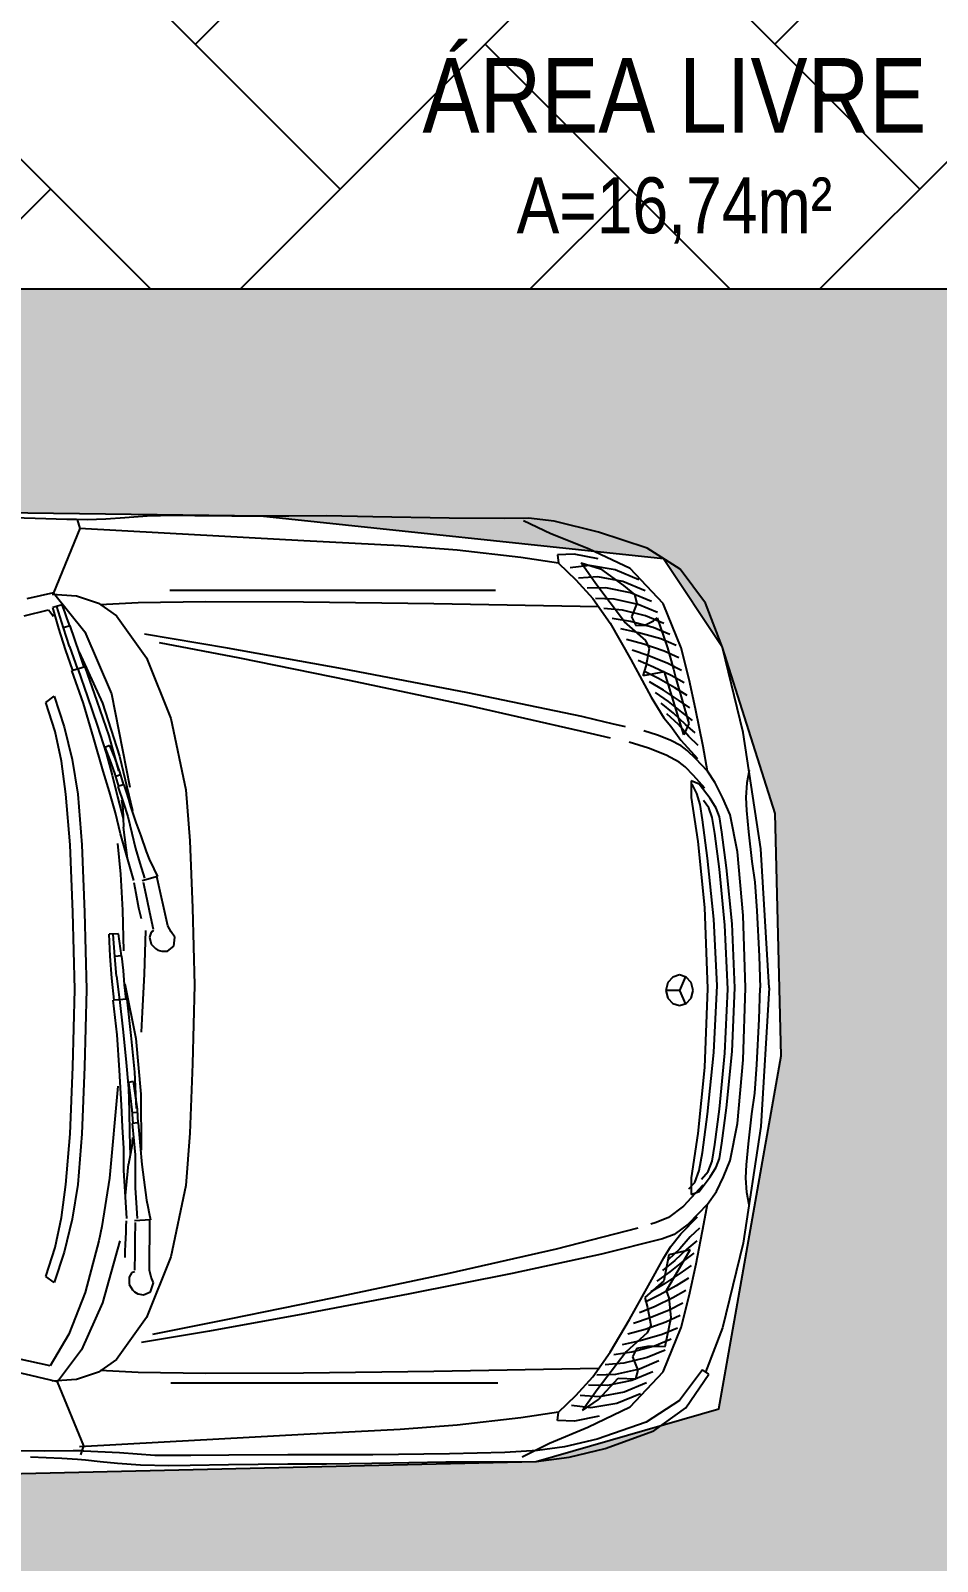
# Model space of a CAD drawing. Header units: millimetres. Extents: x 2718 to 3327, y 272 to 594.
# Drawn here: x 3064.474 to 3066.244, y 435.083 to 438.071 of the extents above; entities that cross this region are included whole.
import ezdxf
from ezdxf.enums import TextEntityAlignment as Align

# ---------------------------------------------------------------- set-up
doc = ezdxf.new("R2010")
doc.units = ezdxf.units.MM
doc.header["$MEASUREMENT"] = 0
doc.layers.get('0').update_dxf_attribs({"linetype": 'CONTINUOUS'})
for name, color, linetype in [('COTA', 7, 'CONTINUOUS'), ('E-txt-g', 3, 'CONTINUOUS'), ('LAYER7', 4, 'CONTINUOUS')]:
    doc.layers.add(name, color=color, linetype=linetype)
doc.layers.add('E-Txt-W', color=7, linetype='CONTINUOUS', lineweight=20)
doc.styles.add('F2', font='ARIALN.TTF')
doc.styles.add('REG60', font='romans.shx', dxfattribs={"width": 0.8, "height": 0.15})
doc.styles.add('REG80', font='romans.shx', dxfattribs={"width": 0.8, "height": 0.2})

# ---------------------------------------------------------------- blocks, each defined once
blk = doc.blocks.new('TXT-AMB75')
at = {"layer": 'E-txt-g', "style": 'REG80', "width": 0.8, "flags": 8}
blk.add_attdef('TXT', text='', height=0.2, dxfattribs=at).set_placement((0.0055, 0.2964), align=Align.CENTER)
at = {"layer": 'E-Txt-W', "style": 'REG60', "width": 0.8, "flags": 8}
blk.add_attdef('TXT', text='', height=0.15, dxfattribs=at).set_placement((0.0055, 0.0271), align=Align.CENTER)
blk = doc.blocks.new('Austin Mini dessus')
at = {"color": 8, "flags": 128}
for points in [[(0.0842, 3.7922), (0.2332, 3.7952)], [(0.2332, 3.7952), (0.3237, 3.797)], [(0.3237, 3.797), (0.3971, 3.7966)], [(0.3971, 3.7966), (0.5088, 3.7962)], [(0.5088, 3.7962), (0.581, 3.797)], [(0.581, 3.797), (0.6212, 3.7976)], [(0.6212, 3.7976), (0.674, 3.7963)], [(0.674, 3.7963), (0.7177, 3.7934)], [(0.8924, 3.7915), (1.0016, 3.7949)], [(-0.302, 3.7337), (-0.2069, 3.765)], [(-0.2069, 3.765), (-0.1204, 3.7865)], [(-0.1204, 3.7865), (-0.0703, 3.7926)], [(-0.114, 3.7617), (-0.0609, 3.787)], [(-0.0703, 3.7926), (-0.0241, 3.7916)], [(-0.0241, 3.7916), (0.0842, 3.7922)], [(0.6405, 3.7634), (0.8064, 3.7721)], [(0.7177, 3.7934), (0.7547, 3.7905)], [(0.7547, 3.7905), (0.7913, 3.7892)], [(0.7913, 3.7892), (0.8117, 3.7899)], [(0.8107, 3.7898), (0.8054, 3.7722)], [(0.8054, 3.7722), (0.8566, 3.6469)], [(0.8117, 3.7899), (0.831, 3.7901)], [(0.831, 3.7901), (0.8924, 3.7915)], [(-0.1874, 3.7324), (-0.114, 3.7617)], [(0.0688, 3.7297), (0.18, 3.7384)], [(0.18, 3.7384), (0.3684, 3.7483)], [(0.3684, 3.7483), (0.6405, 3.7634)], [(-0.3667, 3.6929), (-0.302, 3.7337)], [(-0.269, 3.694), (-0.1874, 3.7324)], [(-0.1734, 3.7051), (-0.2108, 3.6933)], [(-0.2065, 3.713), (-0.1595, 3.7223)], [(-0.2018, 3.6646), (-0.1734, 3.7051)], [(-0.1595, 3.7223), (-0.127, 3.7206)], [(-0.127, 3.7206), (-0.1288, 3.7047)], [(-0.1288, 3.7047), (-0.0554, 3.7158)], [(-0.0554, 3.7158), (0.0688, 3.7297)], [(-0.4163, 3.6266), (-0.3667, 3.6929)], [(-0.3332, 3.6261), (-0.269, 3.694)], [(-0.2862, 3.6722), (-0.24, 3.6915)], [(-0.2108, 3.6933), (-0.2557, 3.6613)], [(-0.2548, 3.669), (-0.2057, 3.6781)], [(-0.24, 3.6915), (-0.1897, 3.6999)], [(-0.2057, 3.6781), (-0.1684, 3.6754)], [(-0.1897, 3.6999), (-0.152, 3.6952)], [(-0.1288, 3.7047), (-0.1629, 3.672)], [(-0.3103, 3.6295), (-0.2696, 3.6465)], [(-0.2983, 3.6509), (-0.2548, 3.669)], [(-0.2557, 3.6613), (-0.2776, 3.6432)], [(-0.2696, 3.6465), (-0.2217, 3.6563)], [(-0.2582, 3.5904), (-0.2018, 3.6646)], [(-0.2217, 3.6563), (-0.1848, 3.6556)], [(-0.1629, 3.672), (-0.1958, 3.6357)], [(0.6296, 3.652), (-0.0059, 3.652)], [(0.8566, 3.6469), (0.7958, 3.5707)], [(0.8566, 3.6469), (0.909, 3.6348)], [(-0.4494, 3.54), (-0.4163, 3.6266)], [(-0.3686, 3.5396), (-0.3332, 3.6261)], [(-0.3224, 3.6082), (-0.2844, 3.624)], [(-0.2844, 3.624), (-0.2378, 3.6344)], [(-0.2776, 3.6432), (-0.2819, 3.6262)], [(-0.2819, 3.6262), (-0.2717, 3.5998)], [(-0.2538, 3.6126), (-0.2177, 3.6161)], [(-0.2378, 3.6344), (-0.2012, 3.6358)], [(-0.1958, 3.6357), (-0.2299, 3.5876)], [(-0.2069, 3.6195), (0.1144, 3.6255)], [(0.1144, 3.6255), (0.369, 3.6287)], [(0.369, 3.6287), (0.5603, 3.6292)], [(0.5603, 3.6292), (0.6914, 3.6273)], [(0.6914, 3.6273), (0.7656, 3.6231)], [(0.769, 3.6265), (0.7337, 3.6018)], [(0.8118, 3.6411), (0.769, 3.6265)], [(0.8596, 3.6444), (0.8118, 3.6411)], [(0.835, 3.6098), (0.8402, 3.6233)], [(0.8372, 3.5784), (0.8502, 3.6203)], [(0.8402, 3.6233), (0.8582, 3.6183)], [(0.8462, 3.577), (0.8582, 3.6183)], [(-0.3219, 3.5976), (-0.3417, 3.5395)], [(-0.3344, 3.5868), (-0.2992, 3.6015)], [(-0.3144, 3.5923), (-0.3219, 3.5976)], [(-0.2975, 3.5839), (-0.3144, 3.5923)], [(-0.3139, 3.579), (-0.2698, 3.5907)], [(-0.2994, 3.5535), (-0.2582, 3.5904)], [(-0.2992, 3.6015), (-0.2538, 3.6126)], [(-0.2717, 3.5998), (-0.28, 3.5832)], [(-0.2299, 3.5876), (-0.2701, 3.5169)], [(-0.2698, 3.5907), (-0.2341, 3.5963)], [(0.7337, 3.6018), (0.675, 3.5196)], [(0.8252, 3.5824), (0.8299, 3.5961)], [(0.8299, 3.5961), (0.835, 3.6098)], [(0.8604, 3.6051), (0.8577, 3.6008)], [(0.8634, 3.6093), (0.8604, 3.6051)], [(0.8666, 3.6133), (0.8634, 3.6093)], [(0.9143, 3.6021), (0.8666, 3.6133)], [(-0.3585, 3.5441), (-0.3287, 3.5566)], [(-0.3465, 3.5655), (-0.3139, 3.579)], [(-0.3287, 3.5566), (-0.2858, 3.5689)], [(-0.28, 3.5832), (-0.2975, 3.5839)], [(-0.2955, 3.5465), (-0.2617, 3.5558)], [(-0.2858, 3.5689), (-0.2505, 3.5765)], [(0.517, 3.5386), (0.6793, 3.5662)], [(0.7958, 3.5707), (0.7435, 3.4498)], [(0.8151, 3.5556), (0.8242, 3.5824)], [(0.8252, 3.5824), (0.8372, 3.5784)], [(0.8257, 3.5419), (0.8372, 3.5784)], [(0.8334, 3.5361), (0.8462, 3.577)], [(-0.4897, 3.3744), (-0.4494, 3.54)], [(-0.3843, 3.4776), (-0.3686, 3.5396)], [(-0.3639, 3.5197), (-0.3356, 3.5327)], [(-0.3417, 3.5395), (-0.3534, 3.4979)], [(-0.3356, 3.5327), (-0.2955, 3.5465)], [(-0.3066, 3.538), (-0.2994, 3.5535)], [(-0.3001, 3.5036), (-0.3066, 3.538)], [(-0.3051, 3.524), (-0.273, 3.5351)], [(0.2925, 3.4981), (0.517, 3.5386)], [(0.4929, 3.5192), (0.6502, 3.5491)], [(0.8067, 3.5309), (0.7615, 3.4315)], [(0.7972, 3.5019), (0.8063, 3.5287)], [(0.8063, 3.5287), (0.8151, 3.5556)], [(0.8257, 3.5419), (0.8097, 3.4979)], [(0.8192, 3.4954), (0.8334, 3.5361)], [(-0.3693, 3.4953), (-0.3424, 3.5089)], [(-0.3534, 3.4979), (-0.3572, 3.4821)], [(-0.3493, 3.4851), (-0.3148, 3.5016)], [(-0.3424, 3.5089), (-0.3051, 3.524)], [(-0.3148, 3.5016), (-0.2843, 3.5144)], [(-0.2701, 3.5169), (-0.3098, 3.443)], [(-0.2946, 3.4845), (-0.3001, 3.5036)], [(0.0478, 3.4514), (0.2925, 3.4981)], [(0.2791, 3.4759), (0.4929, 3.5192)], [(0.675, 3.5196), (0.6278, 3.4015)], [(0.7718, 3.4351), (0.7952, 3.5024)], [(0.8092, 3.4984), (0.7905, 3.4435)], [(0.7952, 3.5024), (0.8192, 3.4954)], [(-0.3968, 3.4202), (-0.3843, 3.4776)], [(-0.3572, 3.4821), (-0.3836, 3.3914)], [(-0.3746, 3.4709), (-0.3493, 3.4851)], [(-0.374, 3.3698), (-0.3363, 3.4925)], [(-0.3561, 3.4613), (-0.3244, 3.4792)], [(-0.3363, 3.4925), (-0.2946, 3.4845)], [(-0.3341, 3.4567), (-0.3068, 3.4729)], [(-0.3244, 3.4792), (-0.2956, 3.4936)], [(0.0453, 3.4261), (0.2791, 3.4759)], [(0.7985, 3.4305), (0.8212, 3.4949)], [(-0.3854, 3.4222), (-0.363, 3.4375)], [(-0.38, 3.4466), (-0.3561, 3.4613)], [(-0.363, 3.4375), (-0.3341, 3.4567)], [(-0.3437, 3.4343), (-0.3181, 3.4522)], [(-0.3098, 3.443), (-0.3346, 3.403)], [(-0.1749, 3.4052), (0.0478, 3.4514)], [(0.7435, 3.4498), (0.7081, 3.2674)], [(0.7905, 3.4435), (0.7715, 3.3887)], [(0.8558, 3.4451), (0.8359, 3.3854)], [(0.8715, 3.4329), (0.8558, 3.4451)], [(-0.4112, 3.3468), (-0.3968, 3.4202)], [(-0.3908, 3.3978), (-0.3698, 3.4136)], [(-0.3767, 3.3898), (-0.3534, 3.4119)], [(-0.3698, 3.4136), (-0.3437, 3.4343)], [(-0.363, 3.3894), (-0.3407, 3.4108)], [(-0.3534, 3.4119), (-0.3294, 3.4315)], [(-0.172, 3.3767), (0.0453, 3.4261)], [(0.7615, 3.4315), (0.7277, 3.3278)], [(0.7484, 3.3675), (0.7718, 3.4351)], [(0.7785, 3.3642), (0.7985, 3.4305)], [(0.8536, 3.3763), (0.8715, 3.4329)], [(-0.3961, 3.3734), (-0.3767, 3.3898)], [(-0.3836, 3.3914), (-0.374, 3.3698)], [(-0.3836, 3.366), (-0.363, 3.3894)], [(-0.3481, 3.3863), (-0.3679, 3.3589)], [(-0.3346, 3.403), (-0.3481, 3.3863)], [(-0.3226, 3.369), (-0.2958, 3.3774)], [(-0.2599, 3.3851), (-0.2335, 3.3912)], [(-0.2335, 3.3912), (-0.2013, 3.399)], [(-0.2013, 3.399), (-0.1749, 3.4052)], [(-0.1915, 3.3721), (-0.172, 3.3767)], [(0.6278, 3.4015), (0.5988, 3.2619)], [(0.7715, 3.3887), (0.7537, 3.3335)], [(0.8359, 3.3854), (0.8202, 3.3211)], [(-0.5243, 3.1472), (-0.4897, 3.3744)], [(-0.4198, 3.2983), (-0.4112, 3.3468)], [(-0.4015, 3.349), (-0.3836, 3.366)], [(-0.3679, 3.3589), (-0.4003, 3.3232)], [(-0.3805, 3.3391), (-0.3683, 3.348)], [(-0.3683, 3.348), (-0.347, 3.3593)], [(-0.347, 3.3593), (-0.3226, 3.369)], [(-0.3048, 3.3438), (-0.2667, 3.355)], [(-0.2307, 3.363), (-0.2112, 3.3675)], [(-0.2112, 3.3675), (-0.1915, 3.3721)], [(0.7293, 3.299), (0.7484, 3.3675)], [(0.7472, 3.3485), (0.7374, 3.3232)], [(0.7472, 3.3485), (0.7557, 3.345)], [(0.7597, 3.2985), (0.7785, 3.3642)], [(0.8415, 3.3179), (0.8536, 3.3763)], [(-0.4198, 3.2983), (-0.397, 3.3226)], [(-0.397, 3.3226), (-0.3805, 3.3391)], [(-0.3644, 3.3161), (-0.339, 3.3298)], [(-0.339, 3.3298), (-0.3048, 3.3438)], [(0.7277, 3.3278), (0.7023, 3.2216)], [(0.7374, 3.3232), (0.728, 3.2975)], [(0.7371, 3.2944), (0.7462, 3.3202)], [(0.7537, 3.3335), (0.7422, 3.2911)], [(0.7462, 3.3202), (0.7557, 3.3455)], [(0.8202, 3.3211), (0.8092, 3.2537)], [(0.8325, 3.2537), (0.8415, 3.3179)], [(-0.5014, 3.3001), (-0.4965, 3.2759)], [(-0.435, 3.2757), (-0.4198, 3.2983)], [(-0.415, 3.2655), (-0.3926, 3.2902)], [(-0.3926, 3.2902), (-0.3764, 3.3069)], [(-0.3764, 3.3069), (-0.3644, 3.3161)], [(0.728, 3.2975), (0.7203, 3.2716)], [(0.7263, 3.2915), (0.7353, 3.2885)], [(0.7293, 3.2686), (0.7371, 3.2944)], [(0.7422, 3.2911), (0.7318, 3.2485)], [(0.7478, 3.258), (0.7597, 3.2985)], [(-0.4965, 3.2759), (-0.4951, 3.2474)], [(-0.4498, 3.2462), (-0.435, 3.2757)], [(-0.4251, 3.2451), (-0.4036, 3.2735)], [(-0.4036, 3.2735), (-0.3881, 3.2799)], [(-0.3992, 3.255), (-0.3897, 3.273)], [(-0.3881, 3.2799), (-0.3879, 3.2469)], [(0.5988, 3.2619), (0.5909, 3.1628)], [(0.7153, 3.258), (0.7105, 3.2437)], [(0.7198, 3.2721), (0.7153, 3.258)], [(0.7313, 3.2686), (0.72, 3.2361)], [(0.7208, 3.2721), (0.7313, 3.2686)], [(0.7361, 3.2172), (0.7478, 3.258)], [(-0.4951, 3.2474), (-0.4961, 3.222)], [(-0.4642, 3.2131), (-0.4498, 3.2462)], [(-0.4368, 3.2263), (-0.4251, 3.2451)], [(-0.4292, 3.2081), (-0.4223, 3.2271)], [(-0.4223, 3.2271), (-0.4123, 3.2411)], [(-0.4102, 3.2033), (-0.4054, 3.2337)], [(-0.4054, 3.2337), (-0.3992, 3.255)], [(-0.3879, 3.2469), (-0.4009, 3.1615)], [(0.7063, 3.2296), (0.6964, 3.1985)], [(0.7105, 3.2437), (0.7063, 3.2296)], [(0.72, 3.2361), (0.7116, 3.2101)], [(0.7318, 3.2485), (0.7208, 3.2061)], [(0.7243, 3.2421), (0.7215, 3.2248)], [(0.8092, 3.2537), (0.8014, 3.1546)], [(0.8246, 3.1546), (0.8325, 3.2537)], [(-0.4961, 3.222), (-0.5002, 3.1805)], [(-0.4783, 3.1411), (-0.4642, 3.2131)], [(-0.4482, 3.1794), (-0.4433, 3.2092)], [(-0.4433, 3.2092), (-0.4368, 3.2263)], [(-0.4345, 3.1767), (-0.4292, 3.2081)], [(-0.42, 3.129), (-0.4102, 3.2033)], [(0.6964, 3.1985), (0.6864, 3.1723)], [(0.7116, 3.2101), (0.7041, 3.1774)], [(0.721, 3.2072), (0.7203, 3.1896)], [(0.7215, 3.2248), (0.721, 3.2072)], [(0.7263, 3.1761), (0.7361, 3.2172)], [(-0.5002, 3.1805), (-0.5068, 3.1221)], [(-0.457, 3.1102), (-0.4482, 3.1794)], [(-0.4433, 3.1075), (-0.4345, 3.1767)], [(0.6864, 3.1723), (0.6761, 3.1418)], [(0.7041, 3.1774), (0.6969, 3.1476)], [(0.6998, 3.0852), (0.7263, 3.1761)], [(0.7123, 3.1286), (0.7203, 3.1896)], [(-0.5405, 2.876), (-0.5243, 3.1472)], [(-0.4897, 3.0166), (-0.4783, 3.1411)], [(-0.4009, 3.1615), (-0.4139, 3.0323)], [(0.5909, 3.1628), (0.5858, 3.0317)], [(0.6761, 3.1418), (0.6698, 3.1266)], [(0.6969, 3.1476), (0.6884, 3.1193)], [(0.7318, 3.1572), (0.726, 3.0977)], [(0.8014, 3.1546), (0.7962, 3.0235)], [(0.8194, 3.0235), (0.8246, 3.1546)], [(-0.5068, 3.1221), (-0.5121, 3.0818)], [(-0.4678, 3.0008), (-0.457, 3.1102)], [(-0.4326, 3.01), (-0.42, 3.129)], [(0.6607, 3.1082), (0.6538, 3.0932)], [(0.6698, 3.1266), (0.6607, 3.1082)], [(0.6884, 3.1193), (0.6795, 3.0899)], [(-0.5121, 3.0818), (-0.5164, 3.0261)], [(-0.4541, 2.9981), (-0.4433, 3.1075)], [(0.6338, 2.997), (0.6553, 3.0927)], [(0.6538, 3.0932), (0.6836, 3.0845)], [(0.6818, 3.0817), (0.6747, 3.0485)], [(0.6957, 3.0601), (0.6993, 3.0807)], [(0.726, 3.0977), (0.7219, 3.0275)], [(0.6747, 3.0485), (0.6693, 3.0237)], [(0.6902, 3.0313), (0.6957, 3.0601)], [(-0.5164, 3.0261), (-0.5207, 2.9376)], [(-0.4139, 3.0323), (-0.4198, 2.8742)], [(0.5858, 3.0317), (0.5818, 2.8809)], [(0.6693, 3.0237), (0.6625, 2.9905)], [(0.6853, 3.0102), (0.6902, 3.0313)], [(0.7219, 3.0275), (0.7205, 2.9476)], [(0.7962, 3.0235), (0.7923, 2.8727)], [(0.8155, 2.8727), (0.8194, 3.0235)], [(-0.4943, 2.876), (-0.4897, 3.0166)], [(-0.473, 2.876), (-0.4678, 3.0008)], [(-0.4594, 2.8733), (-0.4541, 2.9981)], [(-0.4389, 2.8801), (-0.4326, 3.01)], [(0.6273, 2.9847), (0.6338, 2.997)], [(0.6202, 2.9747), (0.6273, 2.9847)], [(0.6221, 2.9567), (0.6202, 2.9747)], [(0.6662, 2.9608), (0.6577, 2.9524)], [(0.6618, 2.9878), (0.6631, 2.986)], [(0.6631, 2.986), (0.6661, 2.9845)], [(0.6661, 2.9845), (0.6693, 2.9748)], [(0.6693, 2.9748), (0.6662, 2.9608)], [(0.677, 2.9877), (0.6796, 2.9022)], [(0.7259, 2.9524), (0.7277, 2.9669)], [(0.7277, 2.9669), (0.7297, 2.9812)], [(0.7297, 2.9812), (0.7484, 2.9804)], [(0.7369, 2.9367), (0.7402, 2.9806)], [(0.7461, 2.9374), (0.7484, 2.9804)], [(-0.5207, 2.9376), (-0.5227, 2.876)], [(0.6341, 2.9475), (0.6221, 2.9567)], [(0.6455, 2.9473), (0.6341, 2.9475)], [(0.6529, 2.9495), (0.6455, 2.9473)], [(0.6577, 2.9524), (0.6529, 2.9495)], [(0.7205, 2.9096), (0.7234, 2.9377)], [(0.7244, 2.9379), (0.7259, 2.9524)], [(0.7244, 2.9379), (0.7369, 2.9367)], [(0.7339, 2.8986), (0.7369, 2.9367)], [(0.7427, 2.8947), (0.7461, 2.9374)], [(-0.3786, 2.8967), (-0.3653, 2.9008)], [(-0.3653, 2.9008), (-0.352, 2.8967)], [(0.6796, 2.9022), (0.6837, 2.8284)], [(0.718, 2.8814), (0.7205, 2.9096)], [(0.7339, 2.8986), (0.7283, 2.8522)], [(-0.5405, 2.876), (-0.5243, 2.6047)], [(-0.5207, 2.8143), (-0.5227, 2.876)], [(-0.4897, 2.7353), (-0.4943, 2.876)], [(-0.4678, 2.7512), (-0.473, 2.876)], [(-0.4541, 2.7484), (-0.4594, 2.8733)], [(-0.4326, 2.7495), (-0.4389, 2.8801)], [(-0.4198, 2.8742), (-0.4139, 2.72)], [(-0.3917, 2.8708), (-0.3881, 2.8859)], [(-0.3881, 2.8557), (-0.3917, 2.8708)], [(-0.3881, 2.8859), (-0.3786, 2.8967)], [(-0.3767, 2.8977), (-0.3653, 2.8708)], [(-0.3653, 2.8708), (-0.3767, 2.844)], [(-0.3653, 2.8708), (-0.3389, 2.8708)], [(-0.352, 2.8967), (-0.3425, 2.8859)], [(-0.3425, 2.8859), (-0.3389, 2.8708)], [(-0.3389, 2.8708), (-0.3425, 2.8557)], [(0.5818, 2.8809), (0.5858, 2.7275)], [(0.7179, 2.8836), (0.6962, 2.7767)], [(0.7152, 2.8533), (0.718, 2.8814)], [(0.7381, 2.8519), (0.7427, 2.8947)], [(0.7923, 2.8727), (0.7962, 2.7218)], [(0.8194, 2.7218), (0.8155, 2.8727)], [(-0.3786, 2.845), (-0.3881, 2.8557)], [(-0.3653, 2.8409), (-0.3786, 2.845)], [(-0.352, 2.845), (-0.3653, 2.8409)], [(-0.3425, 2.8557), (-0.352, 2.845)], [(0.7054, 2.7825), (0.7131, 2.8533)], [(0.7131, 2.8533), (0.7381, 2.8519)], [(0.7277, 2.8526), (0.7218, 2.7949)], [(0.7325, 2.784), (0.7401, 2.8518)], [(-0.5164, 2.7259), (-0.5207, 2.8143)], [(0.6837, 2.8284), (0.6857, 2.7893)], [(0.6979, 2.7113), (0.7054, 2.7825)], [(0.7218, 2.7949), (0.7156, 2.7372)], [(0.7279, 2.7148), (0.7325, 2.784)], [(-0.457, 2.6417), (-0.4678, 2.7512)], [(-0.42, 2.6293), (-0.4326, 2.7495)], [(0.6962, 2.7767), (0.6866, 2.668)], [(-0.5121, 2.6701), (-0.5164, 2.7259)], [(-0.4783, 2.6109), (-0.4897, 2.7353)], [(-0.4433, 2.639), (-0.4541, 2.7484)], [(-0.4139, 2.72), (-0.4009, 2.5911)], [(0.5858, 2.7275), (0.5909, 2.5917)], [(0.7156, 2.7372), (0.7107, 2.6794)], [(0.7962, 2.7218), (0.8014, 2.5907)], [(0.8246, 2.5907), (0.8194, 2.7218)], [(0.6946, 2.6403), (0.6979, 2.7113)], [(0.701, 2.6926), (0.6971, 2.6657)], [(0.701, 2.6926), (0.7101, 2.6911)], [(0.7063, 2.6647), (0.71, 2.6915)], [(0.7244, 2.6467), (0.7279, 2.7148)], [(-0.5068, 2.6299), (-0.5121, 2.6701)], [(0.6866, 2.668), (0.6857, 2.5588)], [(0.6971, 2.6657), (0.6937, 2.6386)], [(0.7033, 2.6376), (0.7063, 2.6647)], [(0.7107, 2.6794), (0.709, 2.6356)], [(0.731, 2.6835), (0.7474, 2.5042)], [(-0.5002, 2.5714), (-0.5068, 2.6299)], [(-0.4482, 2.5725), (-0.457, 2.6417)], [(-0.4345, 2.5698), (-0.4433, 2.639)], [(0.6937, 2.6386), (0.692, 2.6115)], [(0.6934, 2.6323), (0.7028, 2.6314)], [(0.7015, 2.6106), (0.7033, 2.6376)], [(0.709, 2.6356), (0.7085, 2.5917)], [(0.7219, 2.6045), (0.7244, 2.6467)], [(-0.5243, 2.6047), (-0.4897, 2.3776)], [(-0.4642, 2.5388), (-0.4783, 2.6109)], [(-0.4102, 2.5543), (-0.42, 2.6293)], [(0.6914, 2.6119), (0.6903, 2.5972)], [(0.6924, 2.6121), (0.7034, 2.6111)], [(0.7034, 2.6111), (0.6997, 2.5769)], [(0.7197, 2.5621), (0.7219, 2.6045)], [(-0.4961, 2.5299), (-0.5002, 2.5714)], [(-0.4433, 2.5428), (-0.4482, 2.5725)], [(-0.429, 2.5374), (-0.4345, 2.5698)], [(-0.4009, 2.5911), (-0.3879, 2.5051)], [(0.5909, 2.5917), (0.5988, 2.49)], [(0.689, 2.5822), (0.6878, 2.5675)], [(0.6903, 2.5972), (0.689, 2.5822)], [(0.6997, 2.5769), (0.6975, 2.5497)], [(0.7026, 2.5837), (0.7038, 2.5662)], [(0.7085, 2.5917), (0.7072, 2.5478)], [(0.8014, 2.5907), (0.8092, 2.4916)], [(0.8325, 2.4916), (0.8246, 2.5907)], [(-0.4368, 2.5257), (-0.4433, 2.5428)], [(-0.4038, 2.5192), (-0.4102, 2.5543)], [(0.6878, 2.5675), (0.6847, 2.5306)], [(0.6975, 2.5497), (0.6975, 2.5161)], [(0.7038, 2.5662), (0.7072, 2.5489)], [(0.7072, 2.5489), (0.7105, 2.5317)], [(0.7193, 2.5199), (0.7197, 2.5621)], [(-0.4951, 2.5046), (-0.4961, 2.5299)], [(-0.4511, 2.5067), (-0.4642, 2.5388)], [(-0.4251, 2.5069), (-0.4368, 2.5257)], [(-0.4211, 2.5171), (-0.429, 2.5374)], [(-0.4082, 2.5023), (-0.4211, 2.5171)], [(-0.3951, 2.4956), (-0.4038, 2.5192)], [(0.6847, 2.5306), (0.6807, 2.5008)], [(0.6975, 2.5161), (0.6972, 2.4854)], [(0.7164, 2.4705), (0.7105, 2.5317)], [(0.714, 2.4253), (0.7193, 2.5199)], [(-0.4965, 2.4761), (-0.4951, 2.5046)], [(-0.4377, 2.4782), (-0.4511, 2.5067)], [(-0.4036, 2.4784), (-0.4251, 2.5069)], [(-0.4106, 2.4907), (-0.373, 2.4496)], [(-0.3837, 2.4832), (-0.3951, 2.4956)], [(-0.3879, 2.5051), (-0.3881, 2.472)], [(0.5988, 2.49), (0.6278, 2.3505)], [(0.6807, 2.5008), (0.6754, 2.4613)], [(0.6972, 2.4854), (0.6952, 2.456)], [(0.7474, 2.5042), (0.7622, 2.4097)], [(0.8092, 2.4916), (0.8202, 2.4242)], [(0.8415, 2.4274), (0.8325, 2.4916)], [(-0.5014, 2.4519), (-0.4965, 2.4761)], [(-0.4198, 2.4536), (-0.4377, 2.4782)], [(-0.4198, 2.4536), (-0.3822, 2.4143)], [(-0.4126, 2.4151), (-0.4198, 2.4536)], [(-0.3881, 2.472), (-0.4036, 2.4784)], [(0.6754, 2.4613), (0.673, 2.4486)], [(0.6952, 2.456), (0.6932, 2.4254)], [(-0.3677, 2.3955), (-0.4003, 2.4288)], [(-0.373, 2.4496), (-0.3435, 2.4277)], [(-0.3435, 2.4277), (-0.32, 2.4176)], [(0.6699, 2.4354), (0.6674, 2.4227)], [(0.6674, 2.4227), (0.6984, 2.421)], [(0.6695, 2.3245), (0.669, 2.4226)], [(0.673, 2.4486), (0.6699, 2.4354)], [(0.715, 2.4096), (0.7145, 2.4208)], [(0.8202, 2.4242), (0.8359, 2.3599)], [(0.8536, 2.369), (0.8415, 2.4274)], [(-0.3975, 2.3367), (-0.4126, 2.4151)], [(-0.4043, 2.4065), (-0.3863, 2.3895)], [(-0.3822, 2.4143), (-0.3546, 2.3944)], [(-0.3478, 2.3704), (-0.3677, 2.3955)], [(-0.3546, 2.3944), (-0.3323, 2.3856)], [(-0.32, 2.4176), (-0.3092, 2.4141)], [(-0.2838, 2.4064), (-0.1243, 2.3655)], [(0.6972, 2.4178), (0.6978, 2.3839)], [(0.7153, 2.3984), (0.715, 2.4096)], [(0.7156, 2.3872), (0.7153, 2.3984)], [(0.7622, 2.4097), (0.7686, 2.3821)], [(-0.4897, 2.3776), (-0.4494, 2.2119)], [(-0.3989, 2.3821), (-0.3794, 2.3657)], [(-0.3864, 2.3641), (-0.3443, 2.3544)], [(-0.3402, 2.2847), (-0.3864, 2.3641)], [(-0.3863, 2.3895), (-0.3657, 2.3661)], [(-0.3794, 2.3657), (-0.3561, 2.3436)], [(-0.3657, 2.3661), (-0.3434, 2.3447)], [(-0.3346, 2.3489), (-0.3478, 2.3704)], [(-0.3323, 2.3856), (-0.2128, 2.3556)], [(-0.1243, 2.3655), (0.085, 2.3182)], [(0.6978, 2.3839), (0.6981, 2.3586)], [(0.7163, 2.3745), (0.7156, 2.3872)], [(0.717, 2.3616), (0.7163, 2.3745)], [(0.7167, 2.349), (0.717, 2.3616)], [(0.7276, 2.3821), (0.761, 2.261)], [(0.7686, 2.3821), (0.7952, 2.2812)], [(0.8715, 2.3124), (0.8536, 2.369)], [(-0.3843, 2.2744), (-0.3975, 2.3367)], [(-0.3935, 2.3577), (-0.3726, 2.3419)], [(-0.3881, 2.3334), (-0.3657, 2.3181)], [(-0.3726, 2.3419), (-0.3464, 2.3212)], [(-0.3561, 2.3436), (-0.3321, 2.324)], [(-0.3443, 2.3544), (-0.3348, 2.3038)], [(-0.3048, 2.2947), (-0.3346, 2.3489)], [(-0.2128, 2.3556), (-0.0386, 2.3181)], [(0.6278, 2.3505), (0.675, 2.2324)], [(0.6981, 2.3586), (0.6989, 2.3247)], [(0.8359, 2.3599), (0.8558, 2.3002)], [(-0.3827, 2.309), (-0.3589, 2.2942)], [(-0.3657, 2.3181), (-0.3368, 2.2988)], [(-0.3464, 2.3212), (-0.3209, 2.3033)], [(-0.3348, 2.3038), (-0.2973, 2.271)], [(-0.0386, 2.3181), (0.1643, 2.2777)], [(0.085, 2.3182), (0.3093, 2.2706)], [(0.6613, 2.2997), (0.6659, 2.3111)], [(0.6659, 2.3111), (0.6695, 2.3245)], [(0.6989, 2.3218), (0.7006, 2.3204)], [(0.7006, 2.3204), (0.7038, 2.3197)], [(0.7038, 2.3197), (0.7091, 2.3109)], [(0.7091, 2.3109), (0.7093, 2.2966)], [(0.8558, 2.3002), (0.8715, 2.3124)], [(-0.3686, 2.2124), (-0.3843, 2.2744)], [(-0.3774, 2.2846), (-0.352, 2.2704)], [(-0.3589, 2.2942), (-0.3272, 2.2763)], [(-0.3449, 2.2704), (-0.3402, 2.2847)], [(-0.3368, 2.2988), (-0.3096, 2.2826)], [(-0.3272, 2.2763), (-0.2983, 2.2619)], [(-0.2675, 2.228), (-0.3048, 2.2947)], [(-0.2973, 2.271), (-0.3028, 2.2519)], [(0.1643, 2.2777), (0.3699, 2.2387)], [(0.6672, 2.2826), (0.6613, 2.2997)], [(0.6809, 2.2764), (0.6672, 2.2826)], [(0.6921, 2.2787), (0.6809, 2.2764)], [(0.6988, 2.2826), (0.6921, 2.2787)], [(0.7029, 2.2864), (0.6988, 2.2826)], [(0.7093, 2.2966), (0.7029, 2.2864)], [(0.7952, 2.2812), (0.8271, 2.1996)], [(-0.372, 2.2602), (-0.3452, 2.2466)], [(-0.352, 2.2704), (-0.3175, 2.2539)], [(-0.3489, 2.2319), (-0.3449, 2.2704)], [(-0.3452, 2.2466), (-0.3079, 2.2315)], [(-0.3175, 2.2539), (-0.287, 2.2412)], [(-0.3028, 2.2519), (-0.3094, 2.2175)], [(0.3093, 2.2706), (0.5139, 2.2288)], [(0.761, 2.261), (0.8021, 2.1691)], [(0.8634, 2.1376), (1.3706, 2.2486)], [(-0.4494, 2.2119), (-0.4163, 2.1254)], [(-0.3332, 2.1259), (-0.3686, 2.2124)], [(-0.3666, 2.2358), (-0.3383, 2.2228)], [(-0.3612, 2.2114), (-0.3315, 2.199)], [(-0.3375, 2.1754), (-0.3489, 2.2319)], [(-0.3383, 2.2228), (-0.2982, 2.209)], [(-0.3094, 2.2175), (-0.3021, 2.202)], [(-0.3079, 2.2315), (-0.2757, 2.2204)], [(-0.2299, 2.1644), (-0.2675, 2.228)], [(0.3699, 2.2387), (0.552, 2.2057)], [(0.5139, 2.2288), (0.6638, 2.199)], [(0.675, 2.2324), (0.7337, 2.1502)], [(-0.3492, 2.1901), (-0.3167, 2.1765)], [(-0.3315, 2.199), (-0.2886, 2.1866)], [(-0.3021, 2.202), (-0.261, 2.1651)], [(-0.2982, 2.209), (-0.2645, 2.1997)], [(-0.2886, 2.1866), (-0.2532, 2.179)], [(0.552, 2.2057), (0.6848, 2.1831)], [(0.8271, 2.1996), (0.8634, 2.1376)], [(-0.3267, 2.1761), (-0.3375, 2.1754)], [(-0.3372, 2.1687), (-0.3019, 2.154)], [(-0.3036, 2.1762), (-0.3267, 2.1761)], [(-0.3167, 2.1765), (-0.2725, 2.1648)], [(-0.2827, 2.1724), (-0.3036, 2.1762)], [(-0.3019, 2.154), (-0.2565, 2.1429)], [(-0.2847, 2.1294), (-0.2744, 2.1557)], [(-0.2744, 2.1557), (-0.2827, 2.1724)], [(-0.2725, 2.1648), (-0.2368, 2.1592)], [(-0.261, 2.1651), (-0.2046, 2.0909)], [(-0.1958, 2.1163), (-0.2299, 2.1644)], [(0.8021, 2.1691), (0.849, 2.1068)], [(-0.4226, 2.1216), (-0.4101, 2.1302)], [(-0.3778, 2.0561), (-0.4226, 2.1216)], [(-0.4101, 2.1302), (-0.3656, 2.0699)], [(-0.269, 2.0579), (-0.3332, 2.1259)], [(-0.3251, 2.1474), (-0.2871, 2.1315)], [(-0.3131, 2.126), (-0.2723, 2.109)], [(-0.2871, 2.1315), (-0.2405, 2.1211)], [(-0.2803, 2.1124), (-0.2847, 2.1294)], [(-0.2565, 2.1429), (-0.2204, 2.1395)], [(-0.2069, 2.1325), (0.1144, 2.1265)], [(0.1144, 2.1265), (0.369, 2.1233)], [(0.369, 2.1233), (0.5603, 2.1227)], [(0.5603, 2.1227), (0.6914, 2.1247)], [(0.6914, 2.1247), (0.7656, 2.1289)], [(0.7337, 2.1502), (0.769, 2.1254)], [(0.769, 2.1254), (0.8118, 2.1109)], [(0.9014, 2.1189), (1.0142, 2.1447)], [(-0.301, 2.1047), (-0.2575, 2.0865)], [(-0.2456, 2.1137), (-0.2803, 2.1124)], [(-0.2723, 2.109), (-0.2245, 2.0993)], [(-0.2071, 2.072), (-0.2456, 2.1137)], [(-0.2405, 2.1211), (-0.204, 2.1197)], [(-0.2245, 2.0993), (-0.1876, 2.0999)], [(-0.1629, 2.08), (-0.1958, 2.1163)], [(0.6276, 2.1045), (-0.0104, 2.1045)], [(0.7979, 1.9816), (0.849, 2.1068)], [(0.8118, 2.1109), (0.8596, 2.1076)], [(0.849, 2.1068), (0.9014, 2.1189)], [(-0.3656, 2.0699), (-0.3005, 2.0279)], [(-0.289, 2.0833), (-0.2428, 2.064)], [(-0.2575, 2.0865), (-0.2084, 2.0774)], [(-0.2428, 2.064), (-0.1924, 2.0556)], [(-0.2084, 2.0774), (-0.1711, 2.0801)], [(-0.1762, 2.0504), (-0.2071, 2.072)], [(-0.2046, 2.0909), (-0.1762, 2.0504)], [(-0.1288, 2.0473), (-0.1629, 2.08)], [(-0.3153, 2.0107), (-0.3778, 2.0561)], [(-0.1866, 2.0184), (-0.269, 2.0579)], [(-0.2082, 2.0394), (-0.1605, 2.0298)], [(-0.1924, 2.0556), (-0.1547, 2.0604)], [(-0.1288, 2.0473), (-0.0554, 2.0362)], [(-0.1273, 2.0313), (-0.1288, 2.0473)], [(-0.0554, 2.0362), (0.0688, 2.0223)], [(-0.2203, 1.9763), (-0.3153, 2.0107)], [(-0.3005, 2.0279), (-0.2047, 1.9948)], [(-0.1118, 1.9868), (-0.1866, 2.0184)], [(-0.1605, 2.0298), (-0.1273, 2.0313)], [(0.0688, 2.0223), (0.18, 2.0136)], [(0.18, 2.0136), (0.3684, 2.0036)], [(0.3684, 2.0036), (0.6405, 1.9886)], [(-0.1499, 1.9594), (-0.2203, 1.9763)], [(-0.2047, 1.9948), (-0.141, 1.9797)], [(-0.141, 1.9797), (-0.088, 1.9728)], [(-0.0578, 1.9603), (-0.1118, 1.9868)], [(-0.088, 1.9728), (-0.0243, 1.9685)], [(0.6405, 1.9886), (0.8064, 1.9798)], [(0.8032, 1.9639), (0.7979, 1.9816)], [(0.8012, 1.972), (0.803, 1.9721)], [(0.803, 1.9721), (0.8187, 1.9717)], [(0.8745, 1.9713), (0.9836, 1.9722)], [(-0.0857, 1.9511), (-0.1499, 1.9594)], [(-0.0153, 1.9503), (-0.0857, 1.9511)], [(-0.0243, 1.9685), (0.084, 1.9658)], [(0.0907, 1.9502), (-0.0153, 1.9503)], [(0.084, 1.9658), (0.2331, 1.9643)], [(0.2354, 1.9481), (0.0907, 1.9502)], [(0.2331, 1.9643), (0.3237, 1.9638)], [(0.3237, 1.9468), (0.2354, 1.9481)], [(0.3237, 1.9638), (0.3991, 1.9639)], [(0.3994, 1.9465), (0.3237, 1.9468)], [(0.3991, 1.9639), (0.5144, 1.9637)], [(0.5154, 1.9455), (0.3994, 1.9465)], [(0.5144, 1.9637), (0.5887, 1.9626)], [(0.5899, 1.9439), (0.5154, 1.9455)], [(0.5887, 1.9626), (0.6591, 1.9627)], [(0.6316, 1.9433), (0.5899, 1.9439)], [(0.6869, 1.9446), (0.6316, 1.9433)], [(0.6591, 1.9627), (0.7278, 1.9679)], [(0.7321, 1.9476), (0.6869, 1.9446)], [(0.7278, 1.9679), (0.7981, 1.971)], [(0.7655, 1.9512), (0.7321, 1.9476)], [(0.7946, 1.9543), (0.7655, 1.9512)], [(0.8101, 1.9559), (0.7946, 1.9543)], [(0.7981, 1.971), (0.7996, 1.9716)], [(0.7996, 1.9716), (0.8012, 1.972)], [(0.8406, 1.9574), (0.8101, 1.9559)], [(0.8187, 1.9717), (0.8745, 1.9713)], [(0.902, 1.9603), (0.8406, 1.9574)]]:
    blk.add_lwpolyline(points, dxfattribs=at)

msp = doc.modelspace()

# ---------------------------------------------------------------- hatches: boundary and pattern name
h = msp.add_hatch()
h.set_pattern_fill('AR-HBONE', color=8, scale=0.1, style=0)
h.set_pattern_definition([(45, (1564.59753, 328.86692), (4e-17, 0.56568542), [1.2, -0.4]), (135, (1564.88037, 329.14977), (4e-17, 0.56568542), [1.2, -0.4])])
edge = h.paths.add_edge_path(flags=16)
edge.add_line((3071.0059, 438.7211), (3071.0059, 441.7918))
edge.add_arc((3070.4414, 441.7918), 0.5645, 0, 90)
edge.add_line((3070.4414, 442.3563), (3062.0944, 442.3563))
edge.add_arc((3062.0944, 441.7918), 0.5645, 90, 180)
edge.add_line((3061.5299, 441.7918), (3061.5299, 438.7211))
edge.add_arc((3062.0944, 438.7211), 0.5645, 180, 270)
edge.add_line((3062.0944, 438.1566), (3070.4414, 438.1566))
edge.add_arc((3070.4414, 438.7211), 0.5645, 270, 360)
h.paths.add_polyline_path([(3066.6312, 437.8612), (3066.6312, 437.8985), (3066.6169, 437.8956), (3066.6048, 437.8875)], flags=24)
h.paths.add_polyline_path([(3066.6312, 437.8612), (3066.6048, 437.8875), (3066.5967, 437.8754), (3066.5939, 437.8612)], flags=24)
h.paths.add_polyline_path([(3066.6312, 437.8612), (3066.6685, 437.8612), (3066.6657, 437.8469), (3066.6576, 437.8348)], flags=24)
h.paths.add_polyline_path([(3066.6312, 437.8612), (3066.6576, 437.8348), (3066.6455, 437.8267), (3066.6312, 437.8238)], flags=24)
edge = h.paths.add_edge_path(flags=16)
edge.add_line((3066.6312, 437.7865), (3066.6312, 437.9358))
edge = h.paths.add_edge_path(flags=16)
edge.add_arc((3066.6312, 437.8612), 0.0373, 0, 360)
edge = h.paths.add_edge_path(flags=16)
edge.add_line((3066.5566, 437.8612), (3066.9077, 437.8612))
h.paths.add_polyline_path([(3066.6609, 437.8523), (3067.0109, 437.8523), (3067.0109, 438.0325), (3066.6609, 438.0325)], flags=24)
h.paths.add_polyline_path([(3065.1929, 437.8257), (3066.2687, 437.8257), (3066.2687, 438.1012), (3065.1929, 438.1012)], flags=24)
h.paths.add_polyline_path([(3065.3897, 437.6208), (3066.0719, 437.6208), (3066.0719, 437.818), (3065.3897, 437.818)], flags=24)
edge = h.paths.add_edge_path()
edge.add_line((3061.1757, 442.8089), (3061.1777, 437.5669))
edge.add_line((3061.1777, 437.5669), (3070.5016, 437.5666))
edge.add_line((3070.5016, 437.5666), (3070.9733, 437.6698))
edge.add_line((3070.9733, 437.6698), (3071.4173, 437.9047))
edge.add_line((3071.4173, 437.9047), (3071.7507, 438.2372))
edge.add_line((3071.7507, 438.2372), (3071.8786, 438.4515))
edge.add_line((3071.8786, 438.4515), (3072.0634, 438.9705))
edge.add_line((3072.0634, 438.9705), (3072.0942, 439.3089))
edge.add_line((3072.0942, 439.3089), (3072.0942, 442.8089))
edge.add_line((3072.0942, 442.8089), (3061.1757, 442.8047))
h.paths.add_polyline_path([(3071.9576, 440.1801), (3071.9576, 441.9591), (3071.6854, 441.9591), (3071.6854, 440.1801)], flags=24)
h.paths.add_polyline_path([(3068.4326, 442.4321), (3068.4326, 442.725), (3068.1411, 442.725), (3068.1411, 442.4321)], flags=24)
h.paths.add_polyline_path([(3067.9563, 442.5077), (3067.9563, 442.8007), (3067.6649, 442.8007), (3067.6649, 442.5077)], flags=24)
h.paths.add_polyline_path([(3062.4541, 437.7117), (3062.4541, 438.0047), (3062.1626, 438.0047), (3062.1626, 437.7117)], flags=24)
h.paths.add_polyline_path([(3066.6661, 437.6676), (3067.7763, 437.6676), (3067.7763, 437.8663), (3066.6661, 437.8663)], flags=24)
at = {"layer": 'COTA', "linetype": 'Continuous'}
h = msp.add_hatch(dxfattribs=at)
h.set_pattern_fill('PATIO3', color=8, scale=0.6, style=0, pattern_type=2)
h.set_pattern_definition([(243.4349, (1504.40528, 395.1255), (0.600000786, 0.599999495), [0.201246, -1.1403948]), (153.4349, (1504.52528, 395.0655), (0.599999495, -0.600000786), [0.1341642, -1.2074766]), (153.4349, (1504.67528, 395.0655), (0.599999495, -0.600000786), [0.1341642, -1.2074766]), (243.4349, (1504.55528, 395.1255), (0.600000786, 0.599999495), [0.0670818, -1.274559]), (153.4349, (1504.82528, 395.0655), (0.599999495, -0.600000786), [0.1341642, -1.2074766]), (243.4349, (1504.70528, 395.1255), (0.600000786, 0.599999495), [0.1341642, -1.2074766]), (158.1986, (1504.88528, 395.1135), (-1.800000164, 0.599999946), [0.0323112, -3.1987878]), (243.4349, (1504.85528, 395.1255), (0.600000786, 0.599999495), [0.0670818, -1.274559]), (154.9831, (1504.885276, 394.963495), (-7.7999997481, 3.60000110015), [0.0993174, -9.8324496]), (63.4349, (1504.70528, 394.8255), (-0.600000786, -0.599999495), [0.201246, -1.1403948]), (153.4349, (1504.76528, 394.9455), (0.599999495, -0.600000786), [0.1341642, -1.2074766]), (63.4349, (1504.55528, 394.8255), (-0.600000786, -0.599999495), [0.0670818, -1.274559]), (153.4349, (1504.61528, 394.9455), (0.599999495, -0.600000786), [0.1341642, -1.2074766]), (153.4349, (1504.46528, 394.9455), (0.599999495, -0.600000786), [0.1341642, -1.2074766]), (63.4349, (1504.40528, 394.8255), (-0.600000786, -0.599999495), [0.201246, -1.1403948]), (63.4349, (1504.79528, 394.7055), (-0.600000786, -0.599999495), [0.201246, -1.1403948]), (153.4349, (1504.85528, 394.8255), (0.599999495, -0.600000786), [0.1341642, -1.2074766]), (153.4349, (1504.70528, 394.8255), (0.599999495, -0.600000786), [0.1341642, -1.2074766]), (63.4349, (1504.49528, 394.7055), (-0.600000786, -0.599999495), [0.1341642, -1.2074766]), (153.4349, (1504.55528, 394.8255), (0.599999495, -0.600000786), [0.1341642, -1.2074766]), (153.4349, (1504.40528, 394.8255), (0.599999495, -0.600000786), [0.1341642, -1.2074766]), (63.4349, (1504.28528, 394.5855), (-0.600000786, -0.599999495), [0.201246, -1.1403948]), (153.4349, (1504.88528, 394.7355), (0.599999495, -0.600000786), [0.0670818, -1.274559]), (153.4349, (1504.79528, 394.7055), (0.599999495, -0.600000786), [0.1341642, -1.2074766]), (153.4349, (1504.64528, 394.7055), (0.599999495, -0.600000786), [0.1341642, -1.2074766]), (153.4349, (1504.49528, 394.7055), (0.599999495, -0.600000786), [0.1341642, -1.2074766]), (153.4349, (1504.34528, 394.7055), (0.599999495, -0.600000786), [0.0670818, -1.274559]), (153.4349, (1504.88528, 394.5855), (0.599999495, -0.600000786), [0.1341642, -1.2074766]), (63.4349, (1504.70528, 394.5255), (-0.600000786, -0.599999495), [0.1341642, -1.2074766]), (153.4349, (1504.73528, 394.5855), (0.599999495, -0.600000786), [0.1341642, -1.2074766]), (243.4349, (1504.46528, 394.6455), (0.600000786, 0.599999495), [0.1341642, -1.2074766]), (153.4349, (1504.58528, 394.5855), (0.599999495, -0.600000786), [0.1341642, -1.2074766]), (153.4349, (1504.43528, 394.5855), (0.599999495, -0.600000786), [0.1341642, -1.2074766]), (154.9831, (1504.375276, 395.065495), (-7.7999997481, 3.60000110015), [0.0993174, -9.8324496]), (158.1986, (1504.31528, 394.9455), (-1.800000164, 0.599999946), [0.0323112, -3.1987878]), (243.4349, (1504.67528, 394.7655), (0.600000786, 0.599999495), [0.201246, -1.1403948]), (63.4349, (1504.61528, 394.9455), (-0.600000786, -0.599999495), [0.0670818, -1.274559])])
h.paths.add_polyline_path([(3060.3799, 428.7089), (3061.5339, 428.7078), (3061.5299, 428.7089), (3061.5298, 434.4582), (3075.7299, 434.4582), (3075.7299, 435.6089), (3075.7299, 439.3089), (3072.0942, 439.3089), (3072.0576, 438.9089), (3071.9542, 438.5457), (3071.7507, 438.2372), (3071.4173, 437.9047), (3071.0602, 437.6986), (3070.6879, 437.5886), (3070.4601, 437.5666), (3060.3799, 437.5666)])
h.paths.add_polyline_path([(3069.444, 435.4723), (3069.9233, 435.1964), (3072.3012, 435.2501), (3073.5022, 435.278), (3073.8584, 435.3811), (3073.9805, 436.0698), (3073.9689, 436.5428), (3073.8659, 436.8669), (3073.7508, 437.0402), (3072.9635, 437.1232), (3070.6913, 437.1523), (3070.0311, 437.1169), (3069.4121, 436.9755), (3069.368, 436.6376), (3069.3687, 435.6459), (3069.4167, 435.4781)], flags=16)
h.paths.add_polyline_path([(3067.0837, 435.7925), (3067.0837, 435.8298), (3067.0694, 435.827), (3067.0573, 435.8189)], flags=24)
h.paths.add_polyline_path([(3067.0837, 435.7925), (3067.0573, 435.8189), (3067.0492, 435.8068), (3067.0464, 435.7925)], flags=24)
h.paths.add_polyline_path([(3067.0837, 435.7925), (3067.121, 435.7925), (3067.1182, 435.7782), (3067.1101, 435.7661)], flags=24)
h.paths.add_polyline_path([(3067.0837, 435.7925), (3067.1101, 435.7661), (3067.098, 435.758), (3067.0837, 435.7551)], flags=24)
edge = h.paths.add_edge_path(flags=16)
edge.add_line((3067.0837, 435.7178), (3067.0837, 435.8671))
edge = h.paths.add_edge_path(flags=16)
edge.add_arc((3067.0837, 435.7925), 0.0373, 0, 360)
edge = h.paths.add_edge_path(flags=16)
edge.add_line((3067.0091, 435.7925), (3067.3602, 435.7925))
h.paths.add_polyline_path([(3067.1134, 435.7836), (3067.4346, 435.7836), (3067.4346, 435.9639), (3067.1134, 435.9639)], flags=24)
h.paths.add_polyline_path([(3066.7386, 436.1666), (3067.8076, 436.1666), (3067.8076, 436.3929), (3066.7386, 436.3929)], flags=24)
h.paths.add_polyline_path([(3066.932, 435.956), (3067.6141, 435.956), (3067.6141, 436.1531), (3066.932, 436.1531)], flags=24)
h.paths.add_polyline_path([(3061.403, 435.4723), (3061.8823, 435.1964), (3064.2602, 435.2501), (3065.4612, 435.278), (3065.8174, 435.3811), (3065.9395, 436.0699), (3065.9278, 436.5429), (3065.8248, 436.8669), (3065.7098, 437.0402), (3064.9225, 437.1233), (3062.6503, 437.1524), (3061.99, 437.1169), (3061.371, 436.9756), (3061.3269, 436.6377), (3061.3276, 435.6459), (3061.3757, 435.4781)], flags=16)
h.paths.add_polyline_path([(3060.612, 435.953), (3061.0123, 435.953), (3061.0123, 435.7583), (3060.612, 435.7583)], flags=16)
h.paths.add_polyline_path([(3060.415, 433.9372), (3060.415, 436.9372), (3060.385, 436.9372), (3060.385, 433.9372)], flags=16)
h.paths.add_polyline_path([(3060.415, 429.4335), (3060.415, 432.9372), (3060.385, 432.9372), (3060.385, 429.4335)], flags=16)
h.paths.add_polyline_path([(3060.612, 431.7891), (3061.0123, 431.7891), (3061.0123, 431.5945), (3060.612, 431.5945)], flags=16)
h.paths.add_polyline_path([(3066.8309, 435.3574), (3067.91, 435.3574), (3067.91, 435.5618), (3066.8309, 435.5618)], flags=24)
h.paths.add_polyline_path([(3066.7066, 435.5252), (3068.1598, 435.5252), (3068.1598, 435.6884), (3066.7066, 435.6884)], flags=24)
h.paths.add_polyline_path([(3067.9844, 434.816), (3068.3803, 434.816), (3068.3803, 435.1178), (3067.9844, 435.1178)], flags=24)
h.paths.add_polyline_path([(3068.6472, 435.8172), (3068.6472, 436.213), (3068.3453, 436.213), (3068.3453, 435.8172)], flags=24)
h.paths.add_polyline_path([(3064.5827, 434.816), (3064.9786, 434.816), (3064.9786, 435.1178), (3064.5827, 435.1178)], flags=24)
h.paths.add_polyline_path([(3066.4746, 434.816), (3066.7781, 434.816), (3066.7781, 435.1178), (3066.4746, 435.1178)], flags=24)
h.paths.add_polyline_path([(3069.5759, 434.816), (3069.8794, 434.816), (3069.8794, 435.1178), (3069.5759, 435.1178)], flags=24)
h.paths.add_polyline_path([(3071.0589, 434.816), (3071.4547, 434.816), (3071.4547, 435.1178), (3071.0589, 435.1178)], flags=24)
h.paths.add_polyline_path([(3072.6249, 434.816), (3072.9283, 434.816), (3072.9283, 435.1178), (3072.6249, 435.1178)], flags=24)
h.paths.add_polyline_path([(3074.1082, 434.816), (3074.5041, 434.816), (3074.5041, 435.1178), (3074.1082, 435.1178)], flags=24)
h.paths.add_polyline_path([(3075.1517, 434.8306), (3075.1517, 435.2264), (3074.8498, 435.2264), (3074.8498, 434.8306)], flags=24)
h.paths.add_polyline_path([(3060.5771, 434.816), (3060.973, 434.816), (3060.973, 435.1178), (3060.5771, 435.1178)], flags=24)
h.paths.add_polyline_path([(3061.8271, 434.816), (3062.2229, 434.816), (3062.2229, 435.1178), (3061.8271, 435.1178)], flags=24)
h.paths.add_polyline_path([(3062.6245, 434.816), (3062.928, 434.816), (3062.928, 435.1178), (3062.6245, 435.1178)], flags=24)
h.paths.add_polyline_path([(3075.4046, 438.5923), (3075.7868, 438.5923), (3075.7868, 438.8837), (3075.4046, 438.8837)], flags=9)
h.paths.add_polyline_path([(3074.2776, 438.5923), (3074.5705, 438.5923), (3074.5705, 438.8837), (3074.2776, 438.8837)], flags=24)
h.paths.add_polyline_path([(3073.1398, 438.5923), (3073.5219, 438.5923), (3073.5219, 438.8837), (3073.1398, 438.8837)], flags=24)
h.paths.add_polyline_path([(3072.0942, 438.5923), (3072.3872, 438.5923), (3072.3872, 438.8837), (3072.0942, 438.8837)], flags=24)
h.paths.add_polyline_path([(3074.4748, 438.8938), (3076.2538, 438.8938), (3076.2538, 439.166), (3074.4748, 439.166)], flags=9)
h.paths.add_polyline_path([(3061.3124, 431.3861), (3061.3124, 431.782), (3061.0106, 431.782), (3061.0106, 431.3861)], flags=24)

# ---------------------------------------------------------------- linework, layer by layer
at = {"color": 8}
msp.add_lwpolyline([(3061.1757, 442.8089), (3061.1777, 437.5669), (3070.5016, 437.5666), (3070.9733, 437.6698), (3071.4173, 437.9047), (3071.7507, 438.2372), (3071.8786, 438.4515), (3072.0634, 438.9705), (3072.0942, 439.3089), (3072.0942, 442.8089), (3061.1757, 442.8047)], dxfattribs=at)
at = {"color": 8, "elevation": 2.6262}
msp.add_lwpolyline([(3061.403, 435.4723), (3061.8823, 435.1964), (3064.2602, 435.2501), (3065.4612, 435.278), (3065.8174, 435.3811), (3065.9395, 436.0699), (3065.9278, 436.5429), (3065.8248, 436.8669), (3065.7098, 437.0402), (3064.9225, 437.1233), (3062.6503, 437.1524), (3061.99, 437.1169), (3061.371, 436.9756), (3061.3269, 436.6377), (3061.3276, 435.6459), (3061.3757, 435.4781), (3061.403, 435.4723)], dxfattribs=at)
at = {"layer": 'COTA', "color": 8, "linetype": 'Continuous'}
msp.add_lwpolyline([(3060.3799, 428.7089), (3061.5339, 428.7078), (3061.5299, 428.7089), (3061.5298, 434.4582), (3075.7299, 434.4582), (3075.7299, 435.6089), (3075.7299, 439.3089), (3072.0942, 439.3089), (3072.0576, 438.9089), (3071.9542, 438.5457), (3071.7507, 438.2372), (3071.4173, 437.9047), (3071.0602, 437.6986), (3070.6879, 437.5886), (3070.4601, 437.5666), (3060.3799, 437.5666), (3060.3799, 428.7089)], dxfattribs=at)
at = {"layer": 'LAYER7', "color": 8, "linetype": 'Continuous'}
msp.add_line((3070.5016, 437.5666), (3061.1757, 437.5666), dxfattribs=at)

# ---------------------------------------------------------------- block references
at = {"color": 8}
ref = msp.add_blockref('TXT-AMB75', (3065.7268, 437.6556), dxfattribs=dict(at, xscale=0.7290000000000001, yscale=0.7290000000000001, zscale=0.7290000000000001))
ref.add_attrib('TXT', 'ÁREA LIVRE', dxfattribs={"layer": 'E-txt-g', "color": 2, "height": 0.1458, "style": 'F2'}).set_placement((3065.7308, 437.8717), align=Align.CENTER)
ref.add_attrib('TXT', 'A=16,74m²', dxfattribs={"layer": 'E-Txt-W', "height": 0.10935, "style": 'F2'}).set_placement((3065.7308, 437.6753), align=Align.CENTER)
at = {"color": 8, "xscale": -1}
msp.add_blockref('Austin Mini dessus', (3065.3755, 433.3269, 2.6262), dxfattribs=at)

doc.saveas('drawing.dxf')
